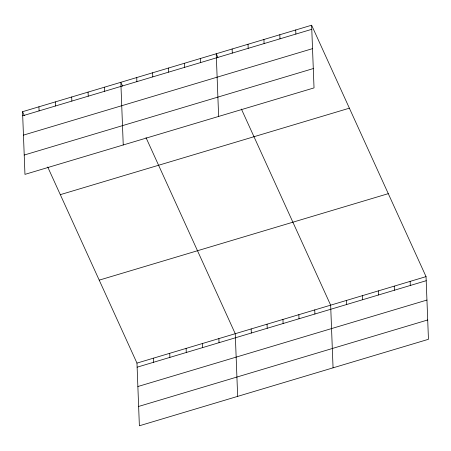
<?xml version="1.0" encoding="UTF-8"?>
<svg xmlns="http://www.w3.org/2000/svg" width="451" height="451" viewBox="0 0 451 451"><rect width="100%" height="100%" fill="white"/><g stroke="black" fill="none" stroke-linecap="round" stroke-linejoin="round"><path stroke-width="0.68" d="M311.624 25.222L314.031 87.9L24.957 174.374L22.55 111.701L311.624 25.222L426.043 276.626L428.45 339.299L139.376 425.778L136.969 363.1L47.721 167.005M22.708 115.789L311.776 29.315M23.452 135.125L312.52 48.646M24.213 155.043L313.287 68.563M60.31 194.663L349.378 108.184M99.214 280.139L388.283 193.659M136.969 363.1L426.043 276.626M137.127 367.193L426.201 280.714M137.871 386.524L426.945 300.05M138.637 406.447L427.706 319.968M217.946 57.531L216.226 53.759L218.634 116.437M241.403 109.069L330.651 305.164L333.058 367.836M122.548 86.068L120.834 82.296L123.241 144.974M146.006 137.606L235.253 333.701L237.66 396.378M22.55 111.701L24.264 115.473M410.145 281.379L410.303 285.472M394.242 286.137L394.399 290.23M378.344 290.895L378.502 294.982M362.446 295.647L362.604 299.74M346.548 300.405L346.706 304.498M314.747 309.916L314.905 314.009M295.721 29.98L295.879 34.067M298.85 314.674L299.007 318.767M279.823 34.733L279.981 38.825M282.952 319.432L283.11 323.519M263.925 39.491L264.083 43.584M267.054 324.184L267.212 328.277M248.027 44.249L248.185 48.336M251.156 328.942L251.308 333.035M232.13 49.001L232.282 53.094M218.876 338.6L219.034 342.692M200.329 58.517L200.486 62.61M202.493 343.499L202.651 347.591M184.431 63.27L184.589 67.362M186.111 348.397L186.269 352.49M168.533 68.028L168.691 72.121M169.734 353.302L169.892 357.389M152.63 72.786L152.788 76.879M153.351 358.201L153.509 362.294M136.732 77.538L136.89 81.631M104.452 87.195L104.609 91.288M88.075 92.1L88.233 96.187M71.692 96.999L71.85 101.092M55.31 101.898L55.467 105.991M38.933 106.797L39.09 110.89"/></g></svg>
